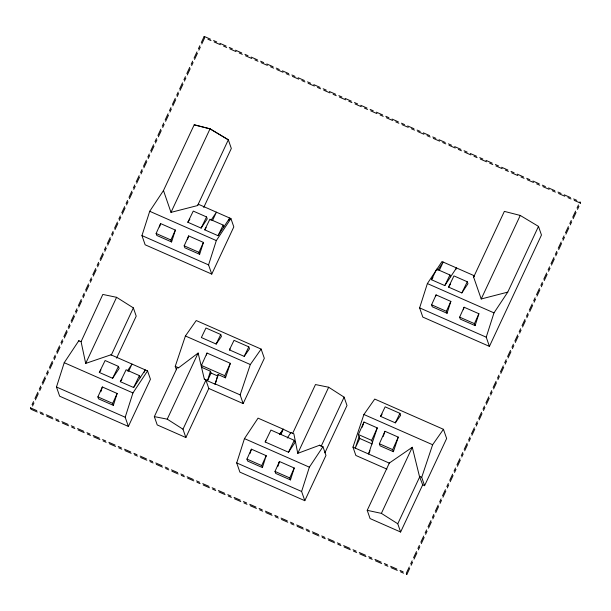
<?xml version="1.0" encoding="UTF-8"?>
<svg xmlns="http://www.w3.org/2000/svg" width="611" height="611" viewBox="0 0 611 611"><rect width="100%" height="100%" fill="white"/><g stroke="black" fill="none" stroke-linecap="round" stroke-linejoin="round"><path stroke-width="0.92" d="M56.472 387L64.224 362.697L78.827 340.694L81.072 341.686L85.693 363.423L110.942 354.808L147.556 370.915L150.443 379.248L128.379 426.44L59.657 396.203L56.472 387L125.194 417.237L128.379 426.44M163.481 190.533L170.996 212.368L197.605 205.548L198.445 204.28L230.927 218.57L233.814 226.902L211.757 274.095L145.143 244.79L141.958 235.594L149.71 211.284L163.481 190.533L194.206 124.804L210.039 128.837L228.331 139.812L231.325 148.45L203.73 207.48M100.83 391.766L102.358 386.977L117.144 393.476L113.356 405.36L98.57 398.861L97.89 396.883L102.358 386.977M159.517 226.971L160.601 223.573L175.38 230.08L171.592 241.956L156.813 235.456L156.126 233.478L160.601 223.573M125.194 417.237L132.946 392.926L147.556 370.915M187.569 239.306L188.654 235.915L203.432 242.414L199.644 254.298L184.866 247.799L184.178 245.821L188.654 235.915M211.757 274.095L208.565 264.891L216.325 240.589L230.927 218.57M287.254 438.041L290.882 432.58L293.876 433.894L297.771 453.347L319.629 445.22L322.959 446.687L325.976 455.394L304.805 500.684L239.894 472.127L236.709 462.924L244.461 438.614L258.056 418.138L283.183 429.189L281.129 434.23M250.067 453.423L251.419 449.177L266.197 455.676L265.8 456.929M262.409 467.56L266.197 455.676L261.722 465.582L262.409 467.56L247.631 461.061L246.943 459.082L251.419 449.177M277.936 466.308L279.471 461.511L294.25 468.018L290.462 479.902L275.676 473.403L274.996 471.425L279.471 461.519L279.074 462.764M304.805 500.684L301.613 491.481L309.372 467.171L322.959 446.687M538.482 226.391L541.468 235.029L489.419 346.384L422.812 317.078L419.62 307.875L427.379 283.565L441.982 261.554L474.472 275.844L473.624 277.111L481.208 298.978L507.749 292.127L538.482 226.391L520.221 215.431L504.358 211.383L473.624 277.111M435.528 296.587L436.071 294.892L450.849 301.399L447.061 313.275L432.275 306.775L431.595 304.797L436.071 294.892M463.306 309.777L464.116 307.234L478.902 313.733L475.106 325.617L460.327 319.118L459.64 317.14L464.116 307.234M489.419 346.384L486.234 337.18L493.986 312.87L507.749 292.127M215.141 384.197L218.074 374.558L225.49 377.819L230.347 363.324L207.022 353.059L201.424 365.431L202.157 367.562L210.421 371.19L211.07 373.069L207.45 380.813L215.141 384.197L218.074 374.558M176.426 369.754L175.242 366.333L185.408 335.981L196.238 320.538L261.141 349.095L264.326 358.298L243.155 403.588L208.802 388.474L205.915 380.141L204.334 379.133L198.132 353.051L178.572 367.799L177.274 367.539L154.339 416.603L157.226 424.935L185.866 437.537L208.802 388.474M206.335 355.106L207.022 353.059M207.45 380.813L210.421 371.19M243.155 403.588L240.146 394.889L250.319 364.53L261.141 349.095M386.946 469.141L355.862 455.462L352.975 447.13L363.904 414.502L374.734 399.067L443.456 429.304L446.641 438.507L424.592 485.684L422.682 484.844L419.452 476.359L412.288 447.267L389.245 463.092M359.092 436.598L355.228 448.123L359.742 438.477L358.374 434.52L363.973 422.041L377.27 427.899L368.532 453.981L370.037 450.765M362.247 427.181L363.973 422.041M383.25 436.422L384.968 431.282L398.273 437.132L393.392 451.689L380.088 445.839L379.37 443.762L384.968 431.282M424.592 485.684L421.705 477.344L432.626 444.739L443.456 429.304M372.397 442.456L371.679 440.378L377.27 427.899M393.392 451.689L392.674 449.612L398.273 437.132M171.592 241.956L170.912 239.978L175.38 230.08M113.356 405.36L112.668 403.382L117.144 393.476M199.644 254.298L198.957 252.32L203.432 242.414M225.49 377.819L224.756 375.696L230.347 363.324M290.462 479.902L289.774 477.924L294.25 468.018M447.061 313.275L446.374 311.305L450.849 301.399M475.106 325.617L474.426 323.639L478.902 313.733M37.286 412.02L31.031 409.263L30.603 407.774M32.047 404.681L33.49 401.58M34.942 398.487L37.836 392.3M39.28 389.207L40.731 386.106M42.174 383.013L45.069 376.827M46.512 373.733L47.964 370.64M49.407 367.539L52.302 361.353M53.745 358.26L55.196 355.167M56.64 352.066L59.534 345.879M60.978 342.786L62.429 339.693M63.872 336.592L66.767 330.406M68.211 327.313L69.662 324.22M71.105 321.119L74 314.932M75.443 311.839L76.894 308.746M78.338 305.653L81.232 299.459M82.676 296.366L84.127 293.272M85.571 290.179L88.465 283.985M89.909 280.892L91.36 277.799M92.803 274.706L95.698 268.512M97.141 265.418L98.592 262.325M100.036 259.232L102.931 253.038M104.374 249.945L105.825 246.852M107.269 243.758L110.163 237.564M111.607 234.471L113.058 231.378M114.501 228.285L117.396 222.091M118.847 218.998L120.291 215.904M121.734 212.811L124.629 206.617M126.08 203.524L127.523 200.431M128.967 197.338L131.861 191.144M133.313 188.051L134.756 184.957M136.2 181.864L139.094 175.678M140.545 172.577L141.989 169.484M143.432 166.391L146.327 160.204M147.778 157.103L149.221 154.01M150.665 150.917L153.56 144.731M155.011 141.63L156.454 138.537M157.905 135.443L160.792 129.257M162.243 126.156L163.687 123.063M165.138 119.97L168.025 113.783M169.476 110.683L170.92 107.589M172.371 104.496L175.258 98.31M176.709 95.217L178.152 92.116M179.603 89.023L182.49 82.836M183.942 79.743L185.385 76.642M186.836 73.549L189.723 67.363M191.174 64.27L192.618 61.169M194.069 58.076L196.963 51.889M198.407 48.796L199.85 45.695M201.302 42.602L204.196 36.416L210.451 39.173M32.528 406.055L33.972 402.962M35.423 399.869L38.31 393.683M39.761 390.582L41.204 387.489M42.655 384.395L45.542 378.209M46.994 375.116L48.437 372.015M49.888 368.922L52.775 362.735M54.226 359.642L55.67 356.541M57.121 353.448L60.008 347.262M61.459 344.169L62.902 341.068M64.354 337.975L67.241 331.788M68.692 328.695L70.135 325.594M71.586 322.501L74.481 316.315M75.924 313.222L77.368 310.128M78.819 307.028L81.714 300.841M83.157 297.748L84.601 294.655M86.052 291.554L88.946 285.368M90.39 282.274L91.833 279.181M93.284 276.08L96.179 269.894M97.623 266.801L99.066 263.708M100.517 260.607L103.412 254.42M104.855 251.327L106.299 248.234M107.75 245.141L110.644 238.947M112.088 235.854L113.539 232.76M114.983 229.667L117.877 223.473M119.321 220.38L120.772 217.287M122.215 214.194L125.11 208M126.553 204.906L128.005 201.813M129.448 198.72L132.343 192.526M133.786 189.433L135.237 186.34M136.681 183.247L139.575 177.053M141.019 173.959L142.47 170.866M143.913 167.773L146.808 161.579M148.252 158.486L149.703 155.393M151.146 152.299L154.041 146.105M155.484 143.012L156.935 139.919M158.379 136.826L161.273 130.632M162.717 127.539L164.168 124.445M165.612 121.352L168.506 115.166M169.95 112.065L171.401 108.972M172.844 105.879L175.739 99.692M177.182 96.591L178.633 93.498M180.077 90.405L182.972 84.219M184.415 81.118L185.866 78.025M187.31 74.932L190.204 68.745M191.648 65.644L193.099 62.551M194.542 59.458L197.437 53.272M198.888 50.171L200.332 47.078M201.775 43.984L204.67 37.798L204.196 36.416M85.693 363.423L116.594 297.313L133.358 307.883L136.215 316.131L116.571 358.145M170.996 212.368L210.039 128.837L228.331 139.812L197.605 205.548M110.942 354.808L111.317 355.037L133.358 307.883M128.615 371.305L131.999 364.072L127.348 371.068M212.452 220.678L216.416 212.185L211.009 220.342M144.173 372.336L145.296 369.922L133.618 387.519L120.314 381.669L126.118 369.77L139.415 375.62L140.14 377.697M228.529 220.586L229.721 218.043L218.012 235.686L204.708 229.835L209.879 219.227L223.183 225.085L223.825 226.933M154.339 416.603L167.231 419.154L198.132 353.051M185.866 437.537L182.987 429.205L205.915 380.141M292.539 433.619L315.475 384.556L328.672 387.244L344.115 397.158L346.995 405.49L324.869 452.827M297.771 453.347L328.672 387.244M344.115 397.158L321.18 446.221L319.629 445.22M439.225 270.574L443.189 262.081L437.782 270.238M455.699 269.634L456.493 267.939L444.785 285.589L431.481 279.731L436.651 269.13L449.948 274.981L450.59 276.829M422.682 484.844L400.625 532.021L370.083 518.579L367.226 510.33L389.268 463.176M481.208 298.978L520.251 215.446M367.226 510.33L381.386 513.37L412.288 447.267M400.625 532.021L397.769 523.772L419.826 476.595M406.712 574.539L406.33 573.202L409.225 567.016M410.668 563.922L412.112 560.829M413.563 557.728L416.458 551.542M417.901 548.449L419.352 545.356M420.796 542.255L423.69 536.068M425.134 532.975L426.585 529.882M428.028 526.781L430.923 520.595M432.367 517.502L433.818 514.409M435.261 511.308L438.156 505.121M439.599 502.028L441.05 498.935M442.494 495.834L445.388 489.648M446.832 486.555L448.283 483.461M449.727 480.368L452.621 474.174M454.065 471.081L455.516 467.988M456.959 464.895L459.854 458.701M461.297 455.607L462.748 452.514M464.192 449.421L467.087 443.227M468.53 440.134L469.981 437.041M471.425 433.947L474.319 427.753M475.763 424.66L477.214 421.567M478.657 418.474L481.552 412.28M482.995 409.187L484.447 406.094M485.89 403L488.785 396.806M490.228 393.713L491.679 390.62M493.123 387.527L496.017 381.333M497.461 378.24L498.912 375.146M500.356 372.053L503.25 365.859M504.701 362.766L506.145 359.673M507.588 356.58L510.483 350.393M511.934 347.292L513.377 344.199M514.821 341.106L517.716 334.92M519.167 331.819L520.61 328.726M522.054 325.632L524.948 319.446M526.399 316.345L527.843 313.252M529.286 310.159L532.181 303.973M533.632 300.872L535.076 297.778M536.519 294.685L539.414 288.499M540.865 285.406L542.308 282.305M543.759 279.212L546.646 273.025M548.098 269.932L549.541 266.831M550.992 263.738L553.879 257.552M555.33 254.459L556.774 251.358M558.225 248.265L561.112 242.078M562.563 238.985L564.006 235.884M565.458 232.791L568.345 226.605M569.796 223.511L571.239 220.418M572.69 217.317L575.577 211.131M577.028 208.038L578.472 204.945M406.804 574.584L409.698 568.398M411.15 565.305L412.593 562.204M414.037 559.111L416.931 552.924M418.382 549.831L419.826 546.73M421.277 543.637L424.164 537.451M425.615 534.358L427.058 531.257M428.51 528.164L431.397 521.977M432.848 518.884L434.291 515.783M435.742 512.69L438.629 506.504M440.08 503.411L441.524 500.317M442.975 497.217L445.862 491.03M447.313 487.937L448.757 484.844M450.208 481.743L453.095 475.557M454.546 472.463L455.989 469.37M457.44 466.269L460.335 460.083M461.779 456.99L463.222 453.897M464.673 450.796L467.568 444.609M469.011 441.516L470.455 438.423M471.906 435.322L474.8 429.136M476.244 426.043L477.687 422.949M479.139 419.856L482.033 413.662M483.477 410.569L484.92 407.476M486.371 404.383L489.266 398.189M490.709 395.096L492.153 392.002M493.604 388.909L496.499 382.715M497.942 379.622L499.393 376.529M500.837 373.436L503.731 367.242M505.175 364.148L506.626 361.055M508.069 357.962L510.964 351.768M512.408 348.675L513.859 345.582M515.302 342.488L518.197 336.294M519.64 333.201L521.091 330.108M522.535 327.015L525.429 320.821M526.873 317.728L528.324 314.634M529.768 311.541L532.662 305.347M534.106 302.254L535.557 299.161M537 296.068L539.895 289.881M541.338 286.78L542.789 283.687M544.233 280.594L547.128 274.408M548.571 271.307L550.022 268.214M551.466 265.121L554.36 258.934M555.804 255.833L557.255 252.74M558.698 249.647L561.593 243.461M563.037 240.36L564.488 237.267M565.931 234.173L568.826 227.987M570.269 224.894L571.72 221.793M573.164 218.7L576.058 212.513M577.51 209.42L578.953 206.319M580.397 203.226L579.969 201.737M220.747 334.507L216.141 344.031L201.363 337.532L205.968 328.008L220.747 334.507L221.434 336.485L216.141 344.039L216.699 343.237M244.194 356.373L248.799 346.849L234.021 340.35L229.415 349.866L244.194 356.373L249.487 348.828L248.799 346.849M265.174 441.974L270.933 430.068L294.265 440.332L294.998 442.456L288.507 452.239L265.174 441.974L265.991 440.745M288.507 452.239L294.265 440.332M380.546 416.358L385.151 406.834L399.93 413.342L400.617 415.32L395.325 422.858L380.546 416.358L382.127 414.098M395.325 422.858L399.93 413.342M99.318 372.427L105.115 360.528L118.419 366.386L119.137 368.464L112.623 378.285L99.318 372.427L100.96 369.961M187.821 222.244L193.259 211.085L206.564 216.936L207.236 218.883L201.118 228.102L187.821 222.244L189.861 219.173M112.623 378.285L118.419 366.386M201.118 228.102L206.564 216.936M133.618 387.519L139.415 375.62M218.012 235.686L223.183 225.085M444.785 285.589L449.948 274.981M448.535 287.078L453.973 275.912L467.278 281.763L467.95 283.71L461.84 292.929L448.535 287.078L450.574 284.008M461.84 292.929L467.278 281.763M283.183 429.189L279.594 434.665L283.191 429.197L291.004 432.947L290.882 432.58M204.708 229.835L206.159 227.651M120.314 381.669L121.956 379.194M431.481 279.731L432.932 277.547M116.594 297.313L102.816 294.441L81.072 341.686M194.206 124.804L210.069 128.852M213.583 40.547L216.714 41.922M219.845 43.305L226.108 46.054M229.24 47.437L232.371 48.811M235.502 50.186L241.757 52.943M244.889 54.318L248.02 55.7M251.152 57.075L257.414 59.832M260.546 61.207L263.677 62.582M266.808 63.964L273.071 66.714M276.195 68.096L279.326 69.471M282.458 70.845L288.72 73.603M291.852 74.977L294.983 76.36M298.115 77.734L304.377 80.492M307.509 81.866L310.632 83.241M313.764 84.624L320.027 87.373M323.158 88.755L326.289 90.13M329.421 91.505L335.683 94.262M338.815 95.637L341.939 97.019M345.07 98.394L351.333 101.151M354.464 102.526L357.595 103.901M360.727 105.283L366.99 108.032M370.121 109.415L373.252 110.79M376.376 112.164L382.639 114.921M385.77 116.296L388.901 117.679M392.033 119.053L398.296 121.81M401.427 123.185L404.558 124.568M407.69 125.942L413.945 128.7M417.076 130.074L420.208 131.449M423.339 132.831L429.602 135.581M432.733 136.963L435.864 138.338M438.996 139.713L445.251 142.47M448.382 143.845L451.514 145.227M454.645 146.602L460.908 149.359M464.039 150.734L467.171 152.108M470.302 153.491L476.565 156.24M479.688 157.623L482.82 158.997M485.951 160.372L492.214 163.129M495.345 164.504L498.477 165.887M501.608 167.261L507.871 170.018M511.002 171.393L514.126 172.768M517.257 174.15L523.52 176.9M526.651 178.282L529.783 179.657M532.914 181.032L539.177 183.789M542.308 185.164L545.44 186.546M548.563 187.921L554.826 190.678M557.958 192.053L561.089 193.427M564.22 194.81L570.483 197.559M573.614 198.942L576.746 200.316M207.9 39.219L211.032 40.593M214.163 41.968L220.426 44.725M223.55 46.1L226.681 47.482M229.812 48.857L236.075 51.614M239.207 52.989L242.338 54.364M245.469 55.746L251.732 58.496M254.863 59.878L257.987 61.253M261.118 62.628L267.381 65.385M270.513 66.759L273.644 68.142M276.775 69.517L283.038 72.274M286.169 73.648L289.301 75.031M292.425 76.406L298.687 79.163M301.819 80.537L304.95 81.912M308.081 83.295L314.344 86.044M317.476 87.426L320.607 88.801M323.738 90.176L329.993 92.933M333.125 94.308L336.256 95.69M339.388 97.065L345.65 99.822M348.782 101.197L351.913 102.572M355.044 103.954L361.3 106.704M364.431 108.086L367.562 109.461M370.694 110.835L376.956 113.593M380.088 114.967L383.219 116.35M386.351 117.724L392.613 120.482M395.737 121.856L398.868 123.231M402 124.613L408.263 127.363M411.394 128.745L414.525 130.12M417.657 131.495L423.919 134.252M427.051 135.627L430.175 137.009M433.306 138.384L439.569 141.141M442.7 142.516L445.831 143.891M448.963 145.273L455.226 148.022M458.357 149.405L461.481 150.78M464.612 152.154L470.875 154.911M474.006 156.286L477.138 157.669M480.269 159.043L486.532 161.8M489.663 163.175L492.794 164.55M495.918 165.932L502.181 168.682M505.312 170.064L508.444 171.439M511.575 172.814L517.838 175.571M520.969 176.953L524.101 178.328M527.232 179.703L533.487 182.46M536.618 183.835L539.75 185.217M542.881 186.592L549.144 189.349M552.275 190.724L555.407 192.098M558.538 193.481L564.793 196.23M567.925 197.613L571.056 198.987M574.187 200.362L580.45 203.119M427.379 283.565L493.986 312.87M431.595 304.797L446.374 311.305M459.64 317.14L474.426 323.639M419.62 307.875L486.234 337.18M149.71 211.284L216.325 240.589M156.126 233.478L170.912 239.978M184.178 245.821L198.957 252.32M141.958 235.594L208.565 264.891M185.408 335.981L250.319 364.53M363.904 414.502L432.626 444.739M201.424 365.431L224.756 375.696M358.374 434.52L371.679 440.378M379.37 443.762L392.674 449.612M211.07 373.069L217.906 376.078M359.742 438.477L372.214 443.96M175.242 366.333L178.572 367.799M204.326 379.125L207.32 380.447M215.011 383.83L240.146 394.889M352.975 447.13L389.581 463.237M419.452 476.359L421.705 477.344M244.461 438.614L309.372 467.171M64.224 362.697L132.946 392.926M246.943 459.082L261.722 465.582M274.996 471.425L289.774 477.924M97.89 396.883L112.668 403.382M236.709 462.924L301.613 491.481M30.55 407.881L36.813 410.638M39.944 412.013L43.075 413.387M46.207 414.77L52.462 417.519M55.593 418.902L58.725 420.276M61.856 421.651L68.119 424.408M71.25 425.783L74.382 427.165M77.513 428.54L83.768 431.297M86.899 432.672L90.031 434.047M93.162 435.429L99.425 438.186M102.556 439.561L105.688 440.936M108.819 442.318L115.082 445.068M118.206 446.45L121.337 447.825M124.468 449.2L130.731 451.957M133.862 453.331L136.994 454.714M140.125 456.089L146.388 458.846M149.519 460.22L152.643 461.595M155.774 462.978L162.037 465.727M165.169 467.11L168.3 468.484M171.431 469.859L177.694 472.616M180.825 473.991L183.949 475.373M187.081 476.748L193.343 479.505M196.475 480.88L199.606 482.255M202.737 483.637L209 486.387M212.132 487.769L215.263 489.144M218.387 490.518L224.649 493.276M227.781 494.65L230.912 496.033M234.044 497.407L240.306 500.165M243.438 501.539L246.569 502.914M249.7 504.296L255.956 507.046M259.087 508.428L262.218 509.803M265.35 511.178L271.612 513.935M274.744 515.31L277.875 516.692M281.007 518.067L287.262 520.824M290.393 522.199L293.524 523.574M296.656 524.956L302.919 527.705M306.05 529.088L309.181 530.463M312.313 531.837L318.575 534.594M321.699 535.969L324.831 537.352M327.962 538.726L334.225 541.483M337.356 542.858L340.487 544.241M343.619 545.615L349.882 548.373M353.013 549.747L356.137 551.122M359.268 552.504L365.531 555.254M368.662 556.636L371.794 558.011M374.925 559.386L381.188 562.143M384.319 563.518L387.45 564.9M390.574 566.275L396.837 569.032M399.968 570.407L403.1 571.781M40.418 413.395L43.549 414.77M46.68 416.152L52.943 418.902M56.075 420.284L59.206 421.659M62.337 423.033L68.6 425.791M71.724 427.165L74.855 428.548M77.987 429.923L84.249 432.68M87.381 434.054L90.512 435.429M93.643 436.812L99.906 439.561M103.03 440.943L106.161 442.318M109.293 443.693L115.555 446.45M118.687 447.825L121.818 449.207M124.95 450.582L131.212 453.339M134.344 454.714L137.467 456.089M140.599 457.471L146.861 460.22M149.993 461.603L153.124 462.978M156.256 464.352L162.518 467.11M165.65 468.484L168.781 469.867M171.905 471.241L178.168 473.999M181.299 475.373L184.43 476.748M187.562 478.13L193.824 480.88M196.956 482.262L200.087 483.637M203.219 485.012L209.474 487.769M212.605 489.144L215.736 490.526M218.868 491.901L225.131 494.658M228.262 496.033L231.393 497.415M234.525 498.79L240.78 501.547M243.911 502.922L247.043 504.296M250.174 505.679L256.437 508.428M259.568 509.811L262.699 511.186M265.831 512.56L272.094 515.317M275.217 516.692L278.349 518.075M281.48 519.449L287.743 522.206M290.874 523.581L294.006 524.956M297.137 526.338L303.4 529.088M306.531 530.47L309.655 531.845M312.786 533.22L319.049 535.977M322.18 537.352L325.312 538.734M328.443 540.109L334.706 542.866M337.837 544.241L340.961 545.615M344.092 546.998L350.355 549.747M353.486 551.13L356.618 552.504M359.749 553.879L366.012 556.636M369.143 558.011L372.275 559.393M375.398 560.768L381.661 563.525M384.793 564.9L387.924 566.275M391.055 567.657L397.318 570.407M400.449 571.789L403.581 573.164M381.386 513.37L397.769 523.772M167.231 419.154L182.987 429.205M78.827 340.694L79.018 341.259M229.973 349.08L229.408 349.874L229.973 349.08"/></g></svg>
